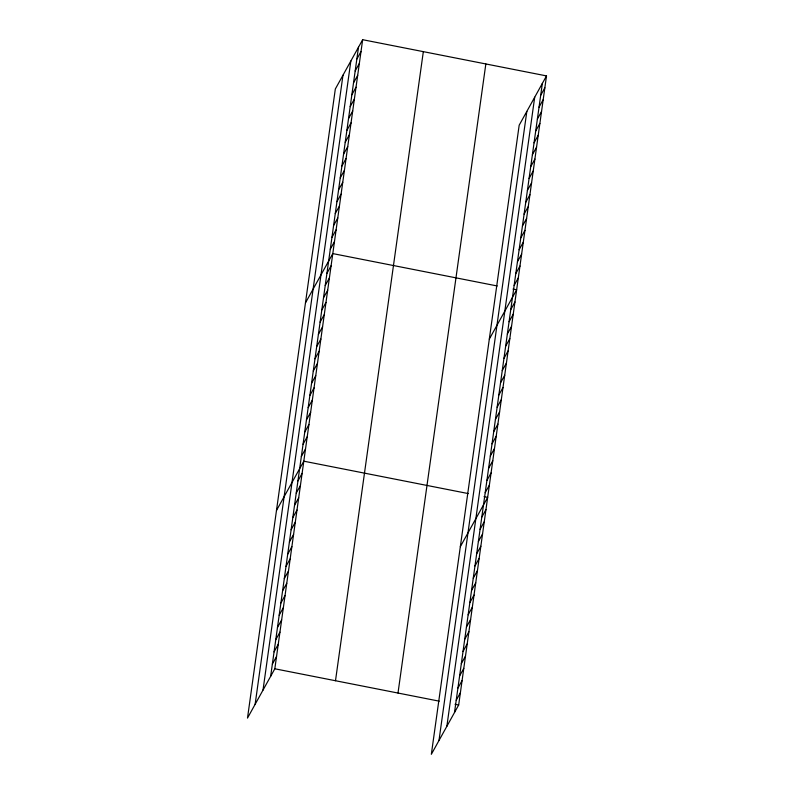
<?xml version="1.0" encoding="UTF-8"?>
<svg xmlns="http://www.w3.org/2000/svg" width="794" height="794" viewBox="0 0 794 794"><rect width="100%" height="100%" fill="white"/><g stroke="black" fill="none" stroke-linecap="round" stroke-linejoin="round"><path stroke-width="1.19" d="M255.132 704.298L342.978 75.212M263.012 690.095L350.849 61.009M270.655 676.299L358.501 47.213M362.659 39.7L335.326 89.007L247.49 718.094L274.823 668.786L362.659 39.7L546.51 75.906L458.674 704.993L431.341 754.3L519.177 125.214L546.51 75.906M335.495 680.736L423.331 51.65M398.002 693.043L485.839 63.957M438.983 740.504L526.829 111.418M446.863 726.292L534.699 97.205M454.505 712.506L542.352 83.42M356.834 59.093L361.002 51.58M355.176 70.974L359.345 63.47M353.519 82.864L357.687 75.351M351.861 94.744L356.02 87.231M350.204 106.624L354.362 99.111M348.546 118.505L352.705 111.001M346.879 130.395L351.047 122.881M345.221 142.275L349.39 134.762M343.564 154.155L347.732 146.642M341.906 166.035L346.065 158.532M340.249 177.925L344.407 170.412M338.591 189.806L342.75 182.292M336.924 201.686L341.092 194.173M335.267 213.566L339.435 206.063M333.609 225.456L337.778 217.943M331.952 237.337L336.11 229.823M330.294 249.217L334.453 241.704M305.462 302.901L332.795 253.594L497.233 285.969M326.93 273.315L331.088 265.801M325.222 285.522L329.381 278.009M323.515 297.74L327.684 290.227M321.808 309.948L325.977 302.435M320.101 322.156L324.27 314.652M318.404 334.373L322.562 326.86M316.697 346.581L320.855 339.068M314.99 358.799L319.158 351.285M313.283 371.006L317.451 363.493M311.576 383.214L315.744 375.701M309.878 395.432L314.037 387.919M308.171 407.64L312.33 400.126M306.464 419.857L310.633 412.344M304.757 432.065L308.926 424.552M303.05 444.273L307.218 436.76M301.353 456.49L305.511 448.977M276.471 510.492L303.804 461.185L468.242 493.57M297.939 480.906L302.107 473.403M296.231 493.124L300.4 485.61M294.524 505.331L298.693 497.818M292.827 517.549L296.986 510.036M291.12 529.757L295.279 522.244M289.413 541.965L293.582 534.461M540.684 95.3L544.853 87.787M287.706 554.182L291.874 546.669M539.027 107.18L543.195 99.667M285.999 566.39L290.167 558.877M537.369 119.07L541.538 111.557M284.302 578.608L288.46 571.094M535.712 130.95L539.87 123.437M282.595 590.815L286.753 583.302M534.054 142.831L538.213 135.317M280.887 603.023L285.056 595.52M532.397 154.711L536.555 147.198M279.18 615.241L283.349 607.728M530.729 166.601L534.898 159.088M277.473 627.449L281.642 619.935M529.072 178.481L533.24 170.968M275.776 639.666L279.935 632.153M527.414 190.362L531.583 182.848M274.069 651.874L278.228 644.361M525.757 202.242L529.916 194.728M272.362 664.082L276.52 656.578M524.1 214.132L528.258 206.619M522.442 226.012L526.601 218.499M520.775 237.892L524.943 230.379M519.117 249.773L523.286 242.259M517.46 261.663L521.628 254.149M515.802 273.543L519.961 266.03M514.145 285.423L518.303 277.91M489.312 339.107L516.646 289.79L513.003 289.076M510.78 309.521L514.939 302.008M509.073 321.729L513.232 314.216M507.366 333.937L511.534 326.433M505.659 346.154L509.827 338.641M503.952 358.362L508.12 350.849M502.255 370.58L506.413 363.066M500.548 382.787L504.706 375.274M498.84 394.995L503.009 387.492M497.133 407.213L501.302 399.7M495.426 419.421L499.595 411.907M493.729 431.638L497.888 424.125M492.022 443.846L496.181 436.333M490.315 456.054L494.483 448.55M488.608 468.271L492.776 460.758M486.901 480.479L491.069 472.966M485.203 492.697L489.362 485.184M460.322 546.699L487.655 497.391L484.022 496.677M481.789 517.112L485.958 509.609M480.082 529.33L484.251 521.817M478.375 541.538L482.544 534.025M476.678 553.755L480.836 546.242M474.971 565.963L479.129 558.45M473.264 578.171L477.432 570.668M471.557 590.389L475.725 582.875M469.849 602.596L474.018 595.083M468.152 614.814L472.311 607.301M466.445 627.022L470.604 619.509M464.738 639.23L468.907 631.726M463.031 651.447L467.2 643.934M461.324 663.655L465.492 656.142M459.627 675.873L463.785 668.359M457.92 688.08L462.078 680.567M456.213 700.288L460.381 692.775M274.823 668.786L439.261 701.171M455.031 704.278L458.674 704.993"/></g></svg>
